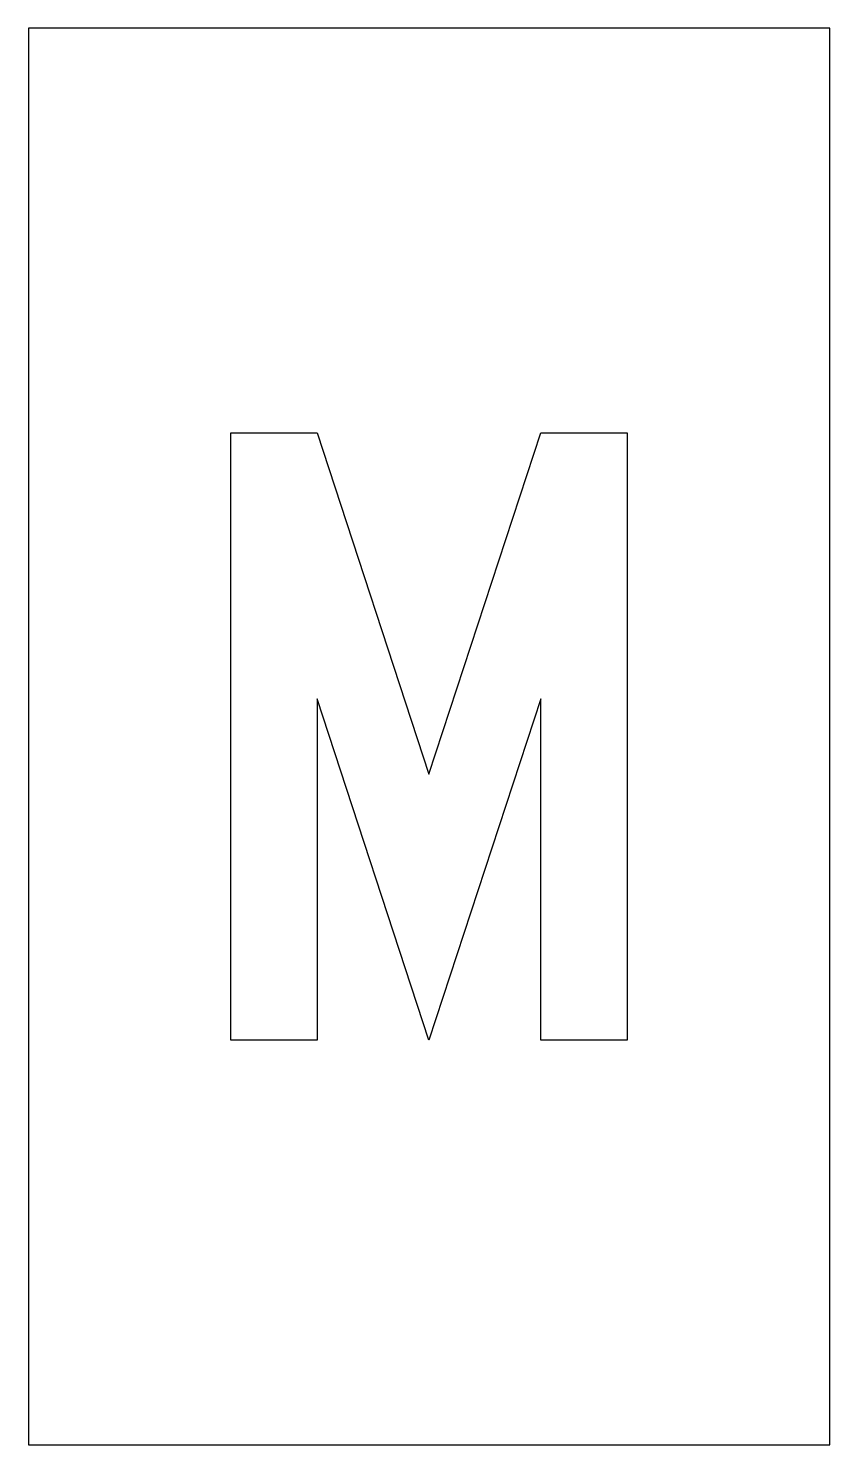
# Model space of a CAD drawing. Header units: inches. Extents: x 0 to 3.96, y 0 to 7.
import ezdxf

# ---------------------------------------------------------------- set-up
doc = ezdxf.new("R2010")
doc.units = ezdxf.units.IN
doc.header["$MEASUREMENT"] = 0
doc.layers.add('CUT', color=1, linetype='Continuous')

msp = doc.modelspace()

# ---------------------------------------------------------------- linework, layer by layer
at = {"layer": 'CUT'}
for points in [[(0, 0), (3.9595, 0), (3.9595, 7), (0, 7)], [(2.5326, 2), (2.5326, 3.686), (1.9783, 2), (1.4269, 3.686), (1.4269, 2), (1, 2), (1, 5), (1.4269, 5), (1.9783, 3.314), (2.5326, 5), (2.9595, 5), (2.9595, 2)]]:
    msp.add_lwpolyline(points, close=True, dxfattribs=at)

doc.saveas('drawing.dxf')
